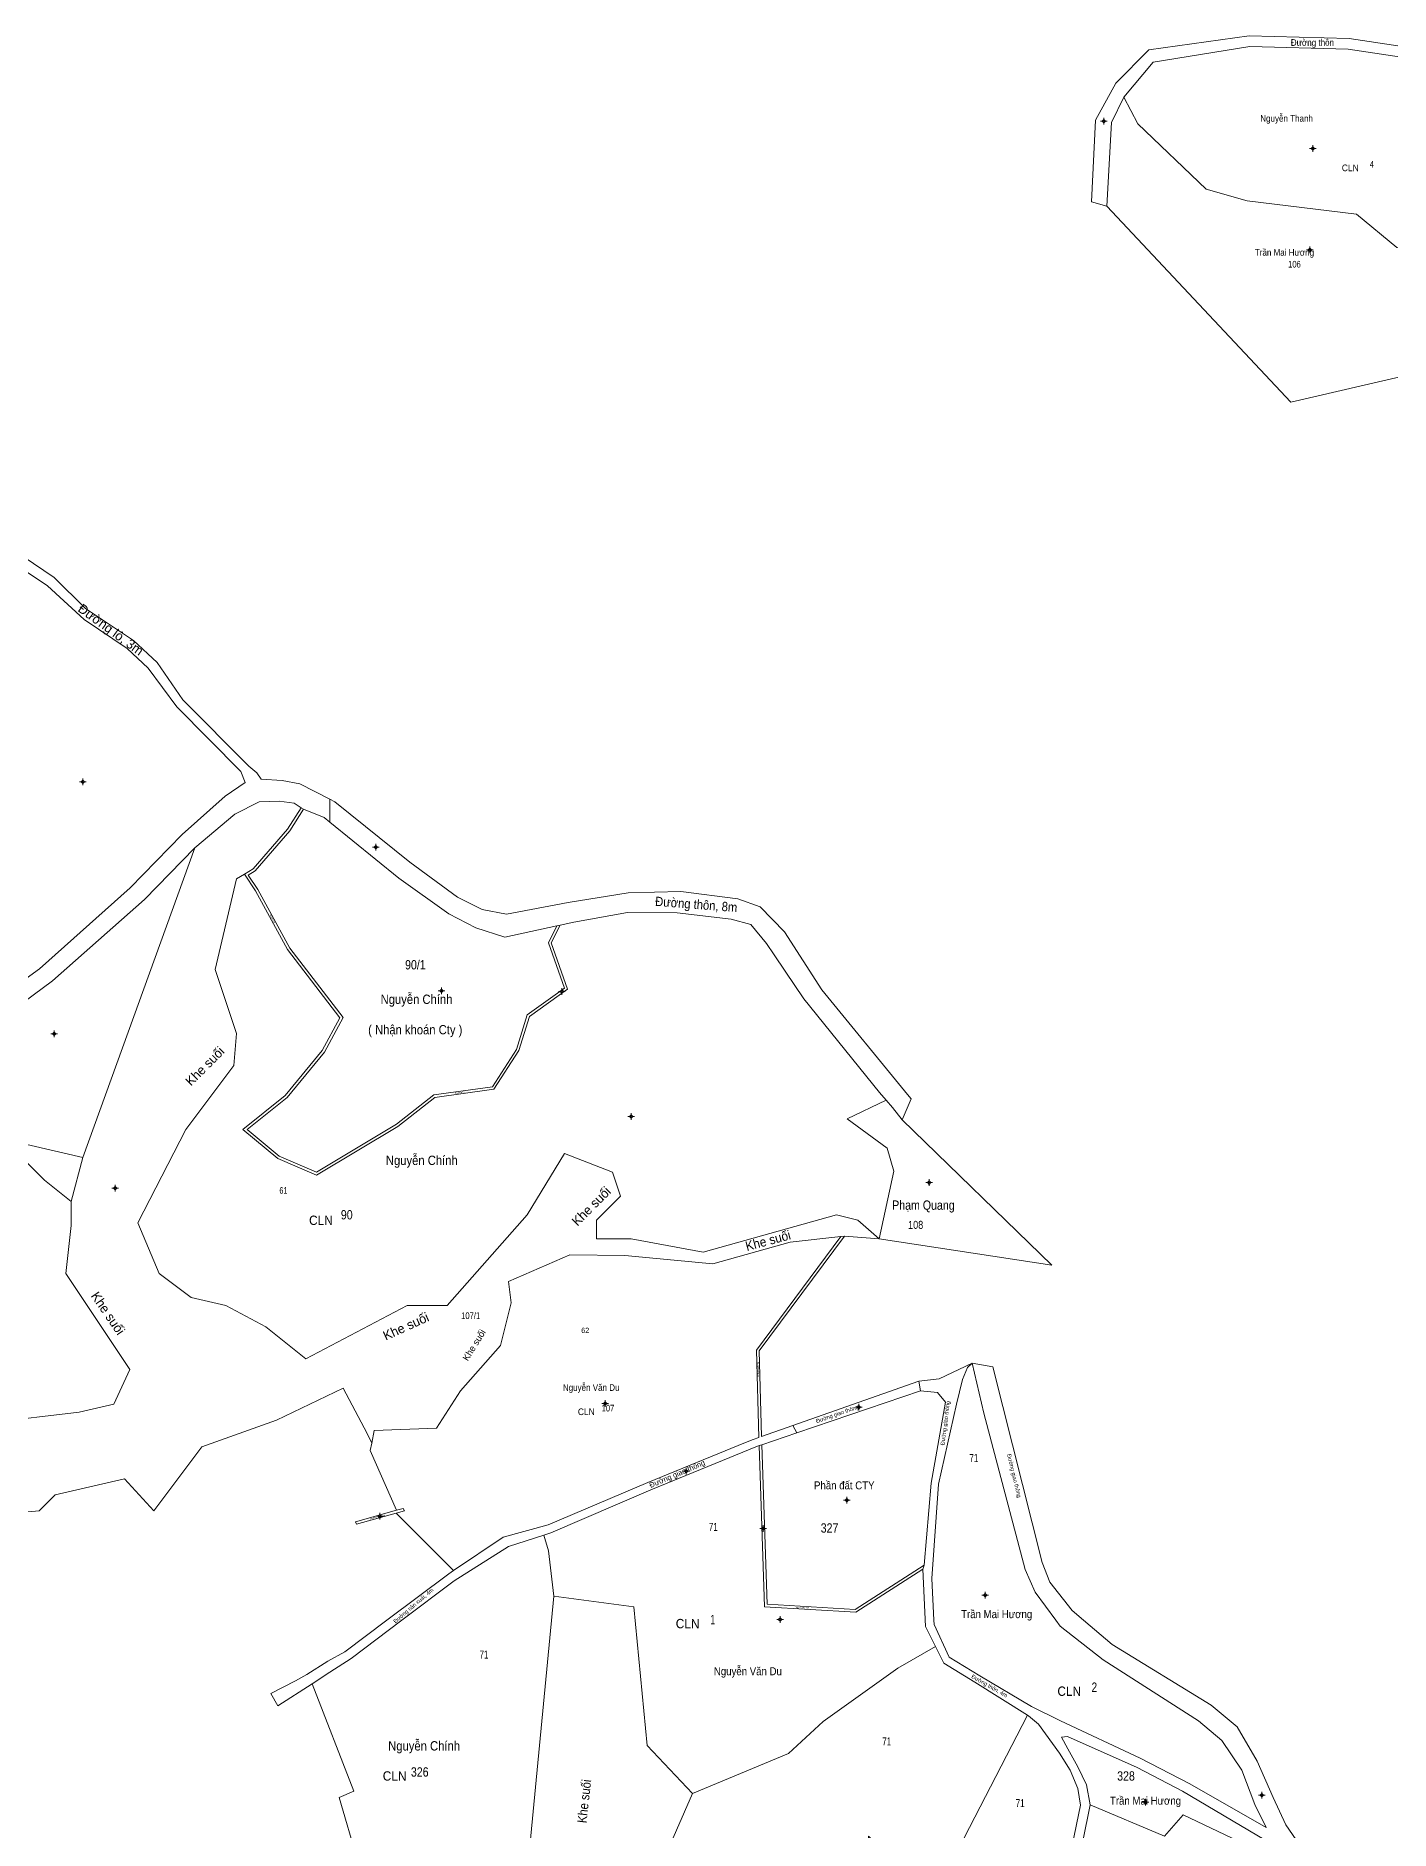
# Model space of a CAD drawing. Header units: metres. Extents: x 538455 to 541653, y 1847238 to 1851303.
# Drawn here: x 539890 to 540398, y 1847921 to 1848594 of the extents above; entities that cross this region are included whole.
import ezdxf
from ezdxf.enums import TextEntityAlignment as Align

# ---------------------------------------------------------------- set-up
doc = ezdxf.new("R2010")
doc.units = ezdxf.units.M
for name, color, linetype in [('1', 7, 'Continuous'), ('2', 7, 'Continuous'), ('3', 7, 'Continuous'), ('4', 7, 'Continuous')]:
    doc.layers.add(name, color=color, linetype=linetype)
for name, color, linetype, lineweight in [('10', 7, 'Continuous', 13), ('11', 7, 'Continuous', 13), ('22', 7, 'Continuous', 13), ('5', 7, 'Continuous', 13)]:
    doc.layers.add(name, color=color, linetype=linetype, lineweight=lineweight)

msp = doc.modelspace()

# ---------------------------------------------------------------- hatches: boundary and pattern name
at = {"layer": '11'}
for points in [[(540290.49, 1848562.08, 1), (540290.19, 1848562.08, 1)], [(540368.88, 1848551.81, 1), (540368.58, 1848551.81, 1)], [(540367.69, 1848513.84, 1), (540367.39, 1848513.84, 1)], [(539907.5, 1848314.35, 1), (539907.2, 1848314.35, 1)], [(540017.46, 1848289.8, 1), (540017.16, 1848289.8, 1)], [(540042.11, 1848236.02, 1), (540041.81, 1848236.02, 1)], [(540087.25, 1848235.74, 1), (540086.95, 1848235.74, 1)], [(539896.84, 1848219.9, 1), (539896.54, 1848219.9, 1)], [(540113.14, 1848188.84, 1), (540112.84, 1848188.84, 1)], [(540224.95, 1848164.06, 1), (540224.65, 1848164.06, 1)], [(539919.68, 1848162.05, 1), (539919.38, 1848162.05, 1)], [(540103.41, 1848081.23, 1), (540103.11, 1848081.23, 1)], [(540198.61, 1848079.93, 1), (540198.31, 1848079.93, 1)], [(540133.83, 1848055.94, 1), (540133.53, 1848055.94, 1)], [(540194.04, 1848045.03, 1), (540193.74, 1848045.03, 1)], [(540018.93, 1848038.96, 1), (540018.63, 1848038.96, 1)], [(540162.71, 1848034.4, 1), (540162.41, 1848034.4, 1)], [(540245.95, 1848009.35, 1), (540245.65, 1848009.35, 1)], [(540169.01, 1848000.24, 1), (540168.71, 1848000.24, 1)], [(540349.67, 1847934.46, 1), (540349.37, 1847934.46, 1)], [(540306.05, 1847931.78, 1), (540305.75, 1847931.78, 1)]]:
    msp.add_hatch(color=256, dxfattribs=at).paths.add_polyline_path(points)

# ---------------------------------------------------------------- linework, layer by layer
at = {"layer": '10'}
msp.add_line((540000, 1848299.19), (540000, 1848307.82), dxfattribs=at)
at = {"layer": '11'}
for p, q in [((540289.71, 1848562.08), (540289.09, 1848562.08)), ((540290.34, 1848563.33), (540290.34, 1848562.71)), ((540290.34, 1848561.45), (540290.34, 1848560.83)), ((540291.59, 1848562.08), (540290.97, 1848562.08)), ((540368.73, 1848553.06), (540368.73, 1848552.43)), ((540368.11, 1848551.81), (540367.48, 1848551.81)), ((540368.73, 1848551.19), (540368.73, 1848550.56)), ((540369.98, 1848551.81), (540369.35, 1848551.81)), ((540366.91, 1848513.84), (540366.29, 1848513.84)), ((540367.54, 1848515.09), (540367.54, 1848514.47)), ((540367.54, 1848513.21), (540367.54, 1848512.59)), ((540368.79, 1848513.84), (540368.17, 1848513.84)), ((539906.73, 1848314.35), (539906.1, 1848314.35)), ((539907.35, 1848315.6), (539907.35, 1848314.97)), ((539907.35, 1848313.73), (539907.35, 1848313.1)), ((539908.6, 1848314.35), (539907.97, 1848314.35)), ((540017.31, 1848291.05), (540017.31, 1848290.43)), ((540016.69, 1848289.8), (540016.06, 1848289.8)), ((540017.31, 1848289.17), (540017.31, 1848288.55)), ((540018.56, 1848289.8), (540017.94, 1848289.8)), ((540041.96, 1848237.27), (540041.96, 1848236.65)), ((540087.1, 1848236.99), (540087.1, 1848236.37)), ((540041.33, 1848236.02), (540040.71, 1848236.02)), ((540041.96, 1848235.39), (540041.96, 1848234.77)), ((540043.21, 1848236.02), (540042.59, 1848236.02)), ((540086.47, 1848235.74), (540085.85, 1848235.74)), ((540087.1, 1848235.11), (540087.1, 1848234.49)), ((540088.35, 1848235.74), (540087.73, 1848235.74)), ((539896.06, 1848219.9), (539895.44, 1848219.9)), ((539896.69, 1848221.15), (539896.69, 1848220.53)), ((539896.69, 1848219.27), (539896.69, 1848218.65)), ((539897.94, 1848219.9), (539897.31, 1848219.9)), ((540112.99, 1848190.09), (540112.99, 1848189.47)), ((540112.37, 1848188.84), (540111.74, 1848188.84)), ((540112.99, 1848188.21), (540112.99, 1848187.59)), ((540114.24, 1848188.84), (540113.61, 1848188.84)), ((539919.53, 1848163.3), (539919.53, 1848162.67)), ((540224.18, 1848164.06), (540223.55, 1848164.06)), ((540224.8, 1848165.31), (540224.8, 1848164.69)), ((540224.8, 1848163.43), (540224.8, 1848162.81)), ((540226.05, 1848164.06), (540225.43, 1848164.06)), ((539918.91, 1848162.05), (539918.28, 1848162.05)), ((539919.53, 1848161.43), (539919.53, 1848160.8)), ((539920.78, 1848162.05), (539920.15, 1848162.05)), ((540103.26, 1848082.48), (540103.26, 1848081.85)), ((540102.63, 1848081.23), (540102.01, 1848081.23)), ((540103.26, 1848080.61), (540103.26, 1848079.98)), ((540104.51, 1848081.23), (540103.89, 1848081.23)), ((540197.83, 1848079.93), (540197.21, 1848079.93)), ((540198.46, 1848081.18), (540198.46, 1848080.55)), ((540198.46, 1848079.31), (540198.46, 1848078.68)), ((540199.71, 1848079.93), (540199.09, 1848079.93)), ((540133.06, 1848055.94), (540132.43, 1848055.94)), ((540133.68, 1848057.19), (540133.68, 1848056.57)), ((540133.68, 1848055.31), (540133.68, 1848054.69)), ((540134.93, 1848055.94), (540134.31, 1848055.94)), ((540193.27, 1848045.03), (540192.64, 1848045.03)), ((540193.89, 1848046.28), (540193.89, 1848045.65)), ((540193.89, 1848044.41), (540193.89, 1848043.78)), ((540195.14, 1848045.03), (540194.51, 1848045.03)), ((540018.15, 1848038.96), (540017.53, 1848038.96)), ((540018.78, 1848040.21), (540018.78, 1848039.59)), ((540018.78, 1848038.33), (540018.78, 1848037.71)), ((540020.03, 1848038.96), (540019.41, 1848038.96)), ((540162.56, 1848035.65), (540162.56, 1848035.03)), ((540161.94, 1848034.4), (540161.31, 1848034.4)), ((540162.56, 1848033.77), (540162.56, 1848033.15)), ((540163.81, 1848034.4), (540163.19, 1848034.4)), ((540245.18, 1848009.35), (540244.55, 1848009.35)), ((540245.8, 1848010.6), (540245.8, 1848009.97)), ((540245.8, 1848008.73), (540245.8, 1848008.1)), ((540247.05, 1848009.35), (540246.43, 1848009.35)), ((540168.86, 1848001.49), (540168.86, 1848000.87)), ((540168.23, 1848000.24), (540167.61, 1848000.24)), ((540168.86, 1847999.61), (540168.86, 1847998.99)), ((540170.11, 1848000.24), (540169.49, 1848000.24)), ((540348.89, 1847934.46), (540348.27, 1847934.46)), ((540349.52, 1847935.71), (540349.52, 1847935.09)), ((540349.52, 1847933.83), (540349.52, 1847933.21)), ((540350.77, 1847934.46), (540350.15, 1847934.46)), ((540305.27, 1847931.78), (540304.65, 1847931.78)), ((540305.9, 1847933.03), (540305.9, 1847932.41)), ((540305.9, 1847931.15), (540305.9, 1847930.53)), ((540307.15, 1847931.78), (540306.53, 1847931.78))]:
    msp.add_line(p, q, dxfattribs=at)
for points in [[(540290.34, 1848562.71), (540289.71, 1848562.08), (540290.34, 1848561.45), (540290.97, 1848562.08)], [(540368.73, 1848552.43), (540368.11, 1848551.81), (540368.73, 1848551.19), (540369.35, 1848551.81)], [(540367.54, 1848514.47), (540366.91, 1848513.84), (540367.54, 1848513.21), (540368.17, 1848513.84)], [(539907.35, 1848314.97), (539906.73, 1848314.35), (539907.35, 1848313.73), (539907.97, 1848314.35)], [(540017.31, 1848290.43), (540016.69, 1848289.8), (540017.31, 1848289.17), (540017.94, 1848289.8)], [(540041.96, 1848236.65), (540041.33, 1848236.02), (540041.96, 1848235.39), (540042.59, 1848236.02)], [(540087.1, 1848236.37), (540086.47, 1848235.74), (540087.1, 1848235.11), (540087.73, 1848235.74)], [(539896.69, 1848220.53), (539896.06, 1848219.9), (539896.69, 1848219.27), (539897.31, 1848219.9)], [(540112.99, 1848189.47), (540112.37, 1848188.84), (540112.99, 1848188.21), (540113.61, 1848188.84)], [(539919.53, 1848162.67), (539918.91, 1848162.05), (539919.53, 1848161.43), (539920.15, 1848162.05)], [(540224.8, 1848164.69), (540224.18, 1848164.06), (540224.8, 1848163.43), (540225.43, 1848164.06)], [(540103.26, 1848081.85), (540102.63, 1848081.23), (540103.26, 1848080.61), (540103.89, 1848081.23)], [(540198.46, 1848080.55), (540197.83, 1848079.93), (540198.46, 1848079.31), (540199.09, 1848079.93)], [(540133.68, 1848056.57), (540133.06, 1848055.94), (540133.68, 1848055.31), (540134.31, 1848055.94)], [(540193.89, 1848045.65), (540193.27, 1848045.03), (540193.89, 1848044.41), (540194.51, 1848045.03)], [(540018.78, 1848039.59), (540018.15, 1848038.96), (540018.78, 1848038.33), (540019.41, 1848038.96)], [(540162.56, 1848035.03), (540161.94, 1848034.4), (540162.56, 1848033.77), (540163.19, 1848034.4)], [(540245.8, 1848009.97), (540245.18, 1848009.35), (540245.8, 1848008.73), (540246.43, 1848009.35)], [(540168.86, 1848000.87), (540168.23, 1848000.24), (540168.86, 1847999.61), (540169.49, 1848000.24)], [(540349.52, 1847935.09), (540348.89, 1847934.46), (540349.52, 1847933.83), (540350.15, 1847934.46)], [(540305.9, 1847932.41), (540305.27, 1847931.78), (540305.9, 1847931.15), (540306.53, 1847931.78)]]:
    msp.add_lwpolyline(points, close=True, dxfattribs=at)
for centre in [(540290.34, 1848562.08), (540368.73, 1848551.81), (540367.54, 1848513.84), (539907.35, 1848314.35), (540017.31, 1848289.8), (540041.96, 1848236.02), (540087.1, 1848235.74), (539896.69, 1848219.9), (540112.99, 1848188.84), (540224.8, 1848164.06), (539919.53, 1848162.05), (540103.26, 1848081.23), (540198.46, 1848079.93), (540133.68, 1848055.94), (540193.89, 1848045.03), (540018.78, 1848038.96), (540162.56, 1848034.4), (540245.8, 1848009.35), (540168.86, 1848000.24), (540349.52, 1847934.46), (540305.9, 1847931.78)]:
    msp.add_circle(centre, 0.15, dxfattribs=at)
at = {"layer": '22'}
for p, q in [((539989.3, 1848304.6), (539990.13, 1848304.04)), ((540085.17, 1848260.32), (540086.42, 1848260.59)), ((540173.71, 1848073.03), (540220.97, 1848089.58)), ((540221.52, 1848086.06), (540220.97, 1848089.58)), ((540162.03, 1848065.82), (540175.15, 1848070.28)), ((540161.04, 1848065.48), (540162.03, 1848065.82)), ((540222.41, 1848019.15), (540222.95, 1848020.69))]:
    msp.add_line(p, q, dxfattribs=at)
for points in [[(540422.82, 1848582.88), (540382, 1848589), (540345, 1848590), (540308.86, 1848584.21), (540297.78, 1848571.01), (540293.2, 1848561.48), (540291.48, 1848530.14), (540285.62, 1848531.81), (540287.21, 1848562.44), (540294.82, 1848576.23), (540307.21, 1848588.79), (540344.78, 1848594.01), (540382.35, 1848592.99), (540423.02, 1848586.9)], [(539855.6, 1848413.42), (539894.18, 1848387.79), (539907.91, 1848375.14), (539924.06, 1848364.32), (539931.89, 1848356.93), (539942.71, 1848342.4), (539966.71, 1848318.27), (539968.28, 1848314.1), (539960.82, 1848309.01), (539944.67, 1848294.56), (539925.12, 1848274.59), (539891.13, 1848244.23), (539871.02, 1848229.73)], [(540086.42, 1848260.59), (540091.58, 1848261.71), (540111.7, 1848265.36), (540130.35, 1848265.26), (540150.56, 1848262.89), (540157.88, 1848260.79), (540163.75, 1848253.74), (540166.61, 1848249.5), (540170.79, 1848243.33), (540177.78, 1848232.99), (540206.2, 1848197.88), (540208.65, 1848195.04), (540211.1, 1848192.19), (540214.69, 1848187.59), (540218.04, 1848195.46), (540216.67, 1848197.08), (540184.59, 1848236.39), (540170.59, 1848258.11), (540161.42, 1848267.46), (540152.99, 1848270.42), (540131.68, 1848273.18), (540111.93, 1848272.69), (540089.44, 1848269.11), (540066.24, 1848264.75), (540057.13, 1848266.51), (540047.9, 1848271.11), (540030.01, 1848284.16), (540001.93, 1848306.82), (540000, 1848307.82), (539988.84, 1848313.63), (539982.15, 1848314.82), (539974.25, 1848315.37), (539972.64, 1848317.76), (539969.61, 1848320.26), (539944.9, 1848345.14), (539935.33, 1848359.08), (539926.39, 1848367.32), (539910.22, 1848378.06), (539908.38, 1848379.32), (539896.63, 1848390.98), (539877.67, 1848403.82)], [(539989.3, 1848304.6), (539986.64, 1848306.38), (539980.97, 1848307.1), (539973.48, 1848306.84), (539964.45, 1848302.18), (539949.39, 1848289.56), (539930.56, 1848270.19), (539896.01, 1848239.75), (539866.9, 1848218.2), (539845.05, 1848205.81), (539784.92, 1848181.23)], [(539989.3, 1848304.6), (539984.2, 1848296.6), (539971.34, 1848281.77), (539967.99, 1848279.68), (539972.14, 1848273.48), (539984.16, 1848251.45), (540003.81, 1848225.9), (539997.17, 1848213.56), (539983.29, 1848196.72), (539967.42, 1848184.02), (539980.47, 1848173.14), (539995.08, 1848166.88), (540025.57, 1848185.17), (540039.4, 1848196.05), (540061.59, 1848199.07), (540070.92, 1848213.57), (540074.86, 1848226.38), (540089.19, 1848236.62), (540083.08, 1848253.93), (540086.42, 1848260.59)], [(539990.13, 1848304.04), (539985, 1848296), (539972, 1848281), (539969.4, 1848279.38), (539973, 1848274), (539985, 1848252), (540005, 1848226), (539998, 1848213), (539984, 1848196), (539969, 1848184), (539981, 1848174), (539995, 1848168), (540025, 1848186), (540039, 1848197), (540061, 1848200), (540070, 1848214), (540074, 1848227), (540088, 1848237), (540082, 1848254), (540085.17, 1848260.32)], [(539990.13, 1848304.04), (539997.86, 1848300.92), (540000, 1848299.19), (540025.97, 1848278.18), (540044.71, 1848264.9), (540054.74, 1848259.63), (540065.72, 1848256.12), (540085.17, 1848260.32)], [(540191.64, 1848143.85), (540159.99, 1848101.32), (540160.95, 1848068.56), (540158.75, 1848067.79), (540155.87, 1848066.61), (540119.25, 1848051.69), (540081.97, 1848035.74), (540065.07, 1848031.17), (540046.39, 1848018.61), (540044.66, 1848017.44), (540021.45, 1848000), (540005.62, 1847988.11), (539999.25, 1847984.66), (539991.38, 1847979.67), (539987.15, 1847977.24), (539977.93, 1847972.5), (539980.48, 1847967.88), (539993.35, 1847976.19), (540000, 1847980.48), (540007.98, 1847985.62), (540027.02, 1848000), (540046.65, 1848014.83), (540067.06, 1848027.59), (540080.25, 1848031.84), (540082.93, 1848032.71), (540120.4, 1848048.85), (540160.44, 1848065.28), (540161.04, 1848065.48)], [(540193, 1848144), (540161, 1848101), (540161.94, 1848068.91), (540173.71, 1848073.03), (540175.15, 1848070.28), (540221.52, 1848086.06)], [(540220.97, 1848089.58), (540228.58, 1848090.55), (540240.96, 1848096.35)], [(540366.58, 1847911.73), (540358.52, 1847923.26), (540353.84, 1847933.55), (540347.84, 1847947.14), (540340.25, 1847959.98), (540330.57, 1847968.1), (540293.49, 1847990.9), (540282.71, 1848000), (540278.45, 1848003.6), (540270.08, 1848014.24), (540267.21, 1848021.61), (540248.72, 1848095.07), (540240.96, 1848096.35)], [(540222.95, 1848020.69), (540225.61, 1848051.42), (540230.88, 1848081.74), (540227.98, 1848085.35), (540221.52, 1848086.06)], [(540161.04, 1848065.48), (540163.03, 1848005.06), (540197.27, 1848002.98), (540222.41, 1848019.15)], [(540162.03, 1848065.82), (540164, 1848006), (540197, 1848004), (540222.95, 1848020.69)], [(540222.41, 1848019.15), (540223.38, 1847997.7), (540227.18, 1847990.1), (540230.28, 1847983.91), (540241.91, 1847976.84), (540261.69, 1847964.44), (540262.1, 1847964.18), (540265.79, 1847961.06), (540273.69, 1847950.2), (540277.64, 1847943.77), (540280.52, 1847936.91), (540281.5, 1847930.66), (540278.47, 1847915.54), (540276, 1847903.52), (540275.91, 1847901.02), (540276.83, 1847896.82), (540281.28, 1847887.21), (540290.1, 1847874.35), (540293.34, 1847868.99)], [(540279.63, 1847903.57), (540285.19, 1847930.79), (540283.75, 1847938.26), (540280.61, 1847945.03), (540276.77, 1847951.81), (540274.43, 1847956.15), (540276.64, 1847956.37), (540302.82, 1847944.74), (540319.86, 1847935.87), (540353.85, 1847915.82)]]:
    msp.add_lwpolyline(points, dxfattribs=at)
for points in [[(540240.96, 1848096.35), (540239.17, 1848094.74), (540237.34, 1848090.26), (540235, 1848081.05), (540228.31, 1848051.08), (540225.86, 1848015.66), (540226.6, 1848000), (540226.68, 1847998.41), (540232.25, 1847986.1), (540243.85, 1847979.11), (540263.16, 1847967.62), (540274.11, 1847962.28), (540303.89, 1847948.27), (540322.52, 1847938.65), (540351.19, 1847922.34), (540346.97, 1847930.94), (540342.02, 1847943.74), (540334.5, 1847954.94), (540325.86, 1847962.31), (540290.03, 1847985.21), (540273.95, 1847997.79), (540272.32, 1848000), (540264.61, 1848010.47), (540260.79, 1848019), (540245.3, 1848077.59)], [(540009.62, 1848036.93), (540025.03, 1848041.21), (540027.56, 1848041.91), (540028, 1848041), (540024.87, 1848040.13), (540010, 1848036)]]:
    msp.add_lwpolyline(points, close=True, dxfattribs=at)
at = {"layer": '5'}
for p, q in [((539907.38, 1848173.48), (539949.39, 1848289.56)), ((539907.38, 1848173.48), (539903, 1848157)), ((540024.87, 1848040.13), (540046.39, 1848018.61)), ((540232, 1847907), (540261.69, 1847964.44))]:
    msp.add_line(p, q, dxfattribs=at)
for points in [[(540435.83, 1848513.61), (540400.24, 1848514.7), (540385.02, 1848527.22), (540344.1, 1848532.21), (540328.74, 1848536.53), (540303, 1848561), (540297.78, 1848571.01)], [(540291.48, 1848530.14), (540360.39, 1848456.67), (540442.98, 1848475.81)], [(539967.99, 1848279.68), (539965, 1848278), (539957, 1848244), (539965, 1848220), (539964, 1848208), (539946, 1848184), (539928, 1848149), (539936, 1848130), (539948, 1848121), (539961, 1848118), (539976, 1848110), (539991, 1848098), (540029, 1848118), (540044, 1848118), (540074, 1848152), (540088, 1848175), (540106, 1848168), (540109, 1848159), (540100, 1848150), (540100, 1848143), (540113, 1848143), (540140, 1848138), (540190, 1848152), (540198, 1848150), (540206, 1848143)], [(539793.97, 1848150.24), (539833.05, 1848190.71), (539907.38, 1848173.48)], [(540206, 1848143), (540211.61, 1848168.37), (540209, 1848177), (540194, 1848188), (540208.65, 1848195.04)], [(540214.69, 1848187.59), (540270.85, 1848133.09), (540206, 1848143)], [(539903, 1848157), (539893, 1848165), (539886, 1848172), (539875, 1848165), (539858, 1848157), (539845, 1848153), (539829, 1848147), (539808, 1848140), (539796.94, 1848135.39)], [(539872, 1848074), (539906, 1848078), (539919, 1848081), (539925, 1848094), (539901, 1848130), (539903, 1848148), (539903, 1848157)], [(540206, 1848143), (540193, 1848144), (540191.64, 1848143.85), (540172.72, 1848141.79), (540143.69, 1848133.61), (540110.72, 1848136.71), (540090, 1848137), (540067, 1848127), (540068, 1848119), (540064, 1848103), (540049, 1848086), (540040, 1848072), (540016.71, 1848071.17), (540015.74, 1848066.38)], [(540015.74, 1848066.38), (540014, 1848070), (540005, 1848087), (539980, 1848075), (539952, 1848065), (539934, 1848041), (539923, 1848053), (539897, 1848047), (539891, 1848041), (539868, 1848039)], [(540015.74, 1848066.38), (540015.2, 1848063.69), (540025.03, 1848041.21)], [(540080.25, 1848031.84), (540082, 1848026), (540084, 1848009)], [(540057.36, 1847806.38), (540068.32, 1847806.72), (540083.7, 1847850.91), (540074.73, 1847912.64), (540084, 1848009)], [(540084, 1848009), (540114, 1848005), (540119, 1847953), (540136, 1847935)], [(540136, 1847935), (540172, 1847950), (540185, 1847962), (540213, 1847982), (540227.18, 1847990.1)], [(540010.44, 1847910.01), (540003.55, 1847933.55), (540009.09, 1847935.96), (539993.35, 1847976.19)], [(540136, 1847935), (540112, 1847880), (540116, 1847860), (540105, 1847854), (540112, 1847835), (540096, 1847828), (540084, 1847808), (540094, 1847793), (540116, 1847793), (540138, 1847789), (540154, 1847802), (540169, 1847821), (540185, 1847844), (540191, 1847850), (540191, 1847862), (540196, 1847876), (540202, 1847886), (540202, 1847919), (540221, 1847899), (540232, 1847907)], [(540285.19, 1847930.79), (540313, 1847919), (540320, 1847927), (540361.86, 1847907.19)]]:
    msp.add_lwpolyline(points, dxfattribs=at)

# ---------------------------------------------------------------- texts
at = {"layer": '1'}
for s, height, width, p in [('Đường thôn', 2.5, 0.9, (540368.535, 1848590.28)), ('Nguyễn Thanh', 2.5, 0.9, (540358.845, 1848561.83)), ('Trần Mai Hương', 2.5, 0.9, (540358.06, 1848511.59)), ('Nguyễn Chính', 3.5, 0.9, (540032.545, 1848231.07)), ('( Nhận khoán Cty )', 3.5, 0.9, (540032.07, 1848219.66)), ('Nguyễn Chính', 3.5, 0.9, (540034.525, 1848170.68)), ('Phạm Quang', 3.5, 0.85, (540222.64, 1848153.89)), ('Nguyễn Văn Du', 2.5, 0.9, (540098.045, 1848086)), ('Phần đất CTY', 3, 0.9, (540192.965, 1848049.07)), ('Đường sản xuất', 0.5, 0.9, (540177.225, 1848004.44)), ('Trần Mai Hương', 3, 0.9, (540250.115, 1848000.79)), ('Nguyễn Văn Du', 3, 0.9, (540156.805, 1847979.38)), ('Nguyễn Chính', 3.5, 0.9, (540035.385, 1847951.16)), ('Trần Mai Hương', 3, 0.9, (540305.935, 1847930.85))]:
    msp.add_text(s, height=height, dxfattribs=dict(at, width=width)).set_placement(p, align=Align.CENTER)
for s, height, rotation, p in [('Đường lô, 3m', 3.5, 323.794, (539916.881, 1848370.003)), ('Đường lô', 0.59, 298.35, (539978.305, 1848262.83)), ('Khe suối', 3.5, 45, (539954.378, 1848206.488)), ('Đường lô', 0.59, 8.84, (540048.825, 1848197.538)), ('Khe suối', 3.5, 45, (540099.308, 1848153.978)), ('Khe suối', 3.5, 304.38, (539915.397, 1848114.108)), ('Khe suối', 3.5, 24.444, (540029.291, 1848108.59)), ('Khe suối', 2.5, 58.01, (540055.206, 1848102.498)), ('Đường sản xuất, 4m', 1.5, 40.489, (540031.858, 1848004.929)), ('Đường thôn, 4m', 1.5, 330.265, (540247.058, 1847974.72))]:
    msp.add_text(s, height=height, rotation=rotation, dxfattribs=at).set_placement(p, align=Align.CENTER)
for s, height, rotation, width, p in [('Đường thôn, 8m', 3.5, 355.661, 0.9, (540137.318, 1848266.662)), ('Khe suối', 3.5, 14.931, 0.95, (540164.814, 1848140.66)), ('Đường thôn', 0.72, 271.678, 0.95, (540160.406, 1848094.086)), ('Đường giao thông', 1.5, 19.347, 0.95, (540190.542, 1848076.633)), ('Đường giao thông', 1.5, 82.675, 0.9, (540231.571, 1848073.819)), ('Đường giao thông', 1.5, 283.588, 0.95, (540255.979, 1848054.001)), ('Đường giao thông', 2, 23.2, 0.95, (540130.666, 1848053.973)), ('Đường sản xuất', 0.5864, 12.494, 0.9, (540017.992, 1848038.457)), ('Khe suối', 3.5, 83.66, 0.9, (540097.181, 1847931.942))]:
    msp.add_text(s, height=height, rotation=rotation, dxfattribs=dict(at, width=width)).set_placement(p, align=Align.CENTER)
at = {"layer": '2'}
for s, height, width, p in [('4', 2.5, 0.8, (540390.84, 1848544.65)), ('106', 2.5, 0.85, (540361.8, 1848507.16)), ('90/1', 3.5, 0.85, (540032.115, 1848244)), ('90', 3.5, 0.85, (540006.385, 1848150.28)), ('108', 3, 0.85, (540219.735, 1848146.74)), ('107/1', 2.5, 0.85, (540052.85, 1848112.95)), ('107', 2.5, 0.85, (540104.34, 1848078.28)), ('327', 3.5, 0.85, (540187.445, 1848032.85)), ('1', 3.5, 0.65, (540143.635, 1847998.5)), ('2', 3.5, 0.8, (540286.76, 1847973.15)), ('326', 3.5, 0.85, (540033.75, 1847941.37)), ('328', 3.5, 0.85, (540298.615, 1847939.87))]:
    msp.add_text(s, height=height, dxfattribs=dict(at, width=width)).set_placement(p, align=Align.CENTER)
at = {"layer": '3', "width": 0.95}
for height, p in [(2.5, (540382.735, 1848543.28)), (3.5, (539996.69, 1848148.21)), (2.5, (540096.235, 1848076.91)), (3.5, (540134.21, 1847997)), (3.5, (540024.33, 1847939.87))]:
    msp.add_text('CLN', height=height, dxfattribs=at).set_placement(p, align=Align.CENTER)
at = {"layer": '4'}
for s, height, width, p in [('61', 2.5, 0.75, (539982.635, 1848159.88)), ('62', 2, 0.85, (540095.815, 1848107.69)), ('71', 3, 0.75, (540241.56, 1848059.31)), ('71', 3, 0.75, (540143.85, 1848033.52)), ('71', 3, 0.75, (540057.85, 1847985.64)), ('71', 3, 0.75, (540208.89, 1847953.08)), ('71', 3, 0.75, (540258.92, 1847929.92))]:
    msp.add_text(s, height=height, dxfattribs=dict(at, width=width)).set_placement(p, align=Align.CENTER)
at = {"layer": '5', "width": 0.95}
msp.add_text('CLN', height=3.5, dxfattribs=at).set_placement((540277.34, 1847971.65), align=Align.CENTER)

doc.saveas('drawing.dxf')
